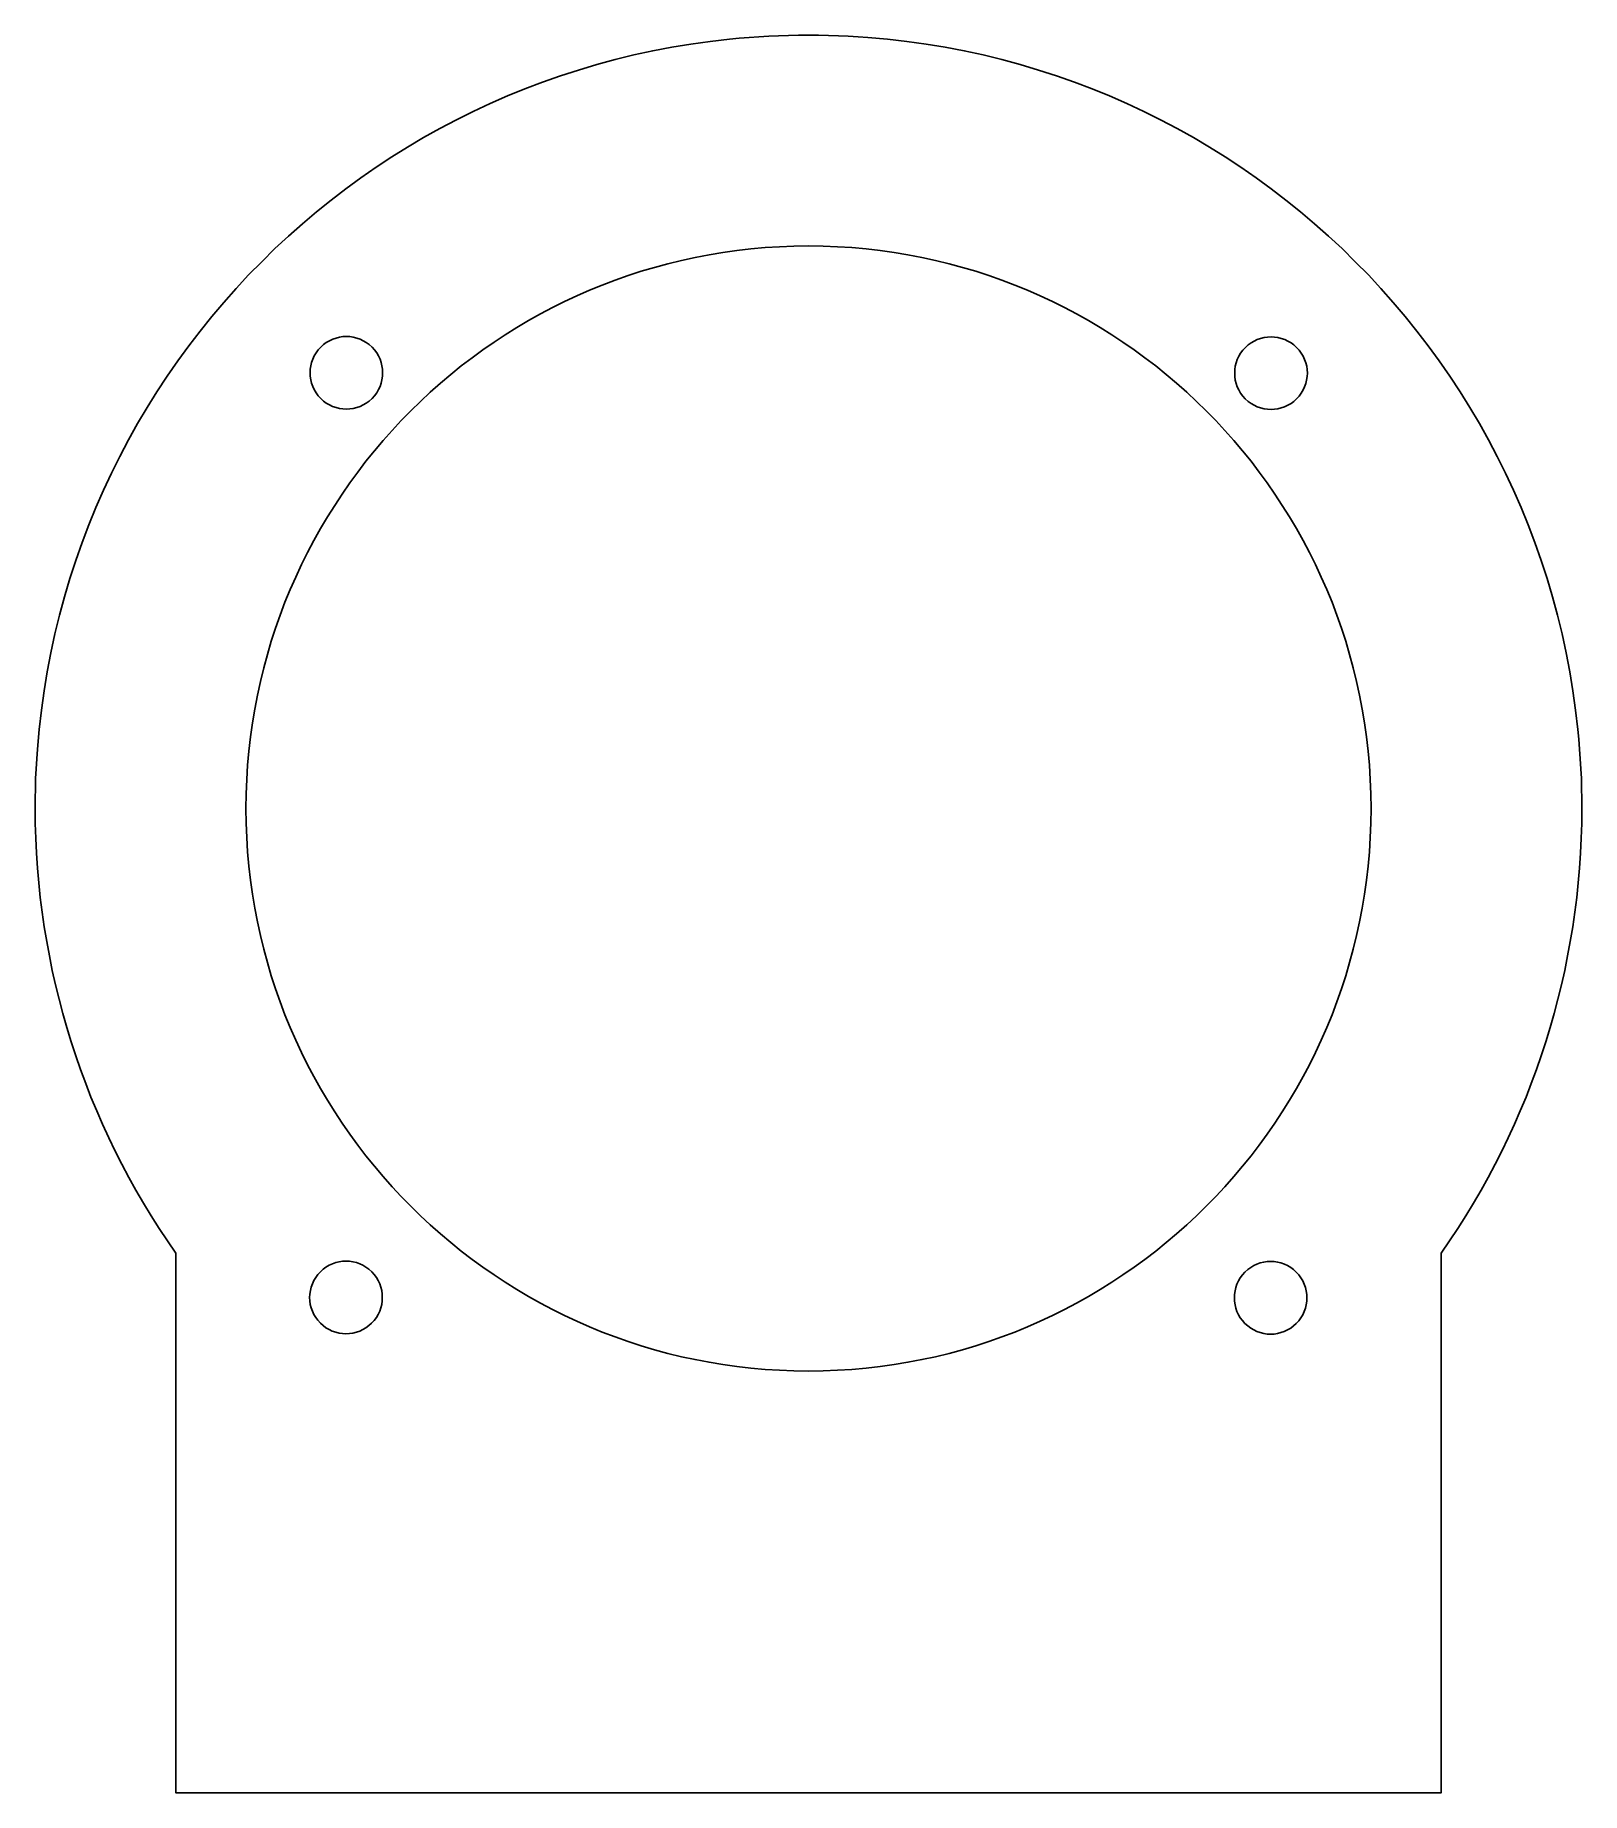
# Model space of a CAD drawing. Extents: x -47 to 47, y -58 to 48.
import ezdxf

# ---------------------------------------------------------------- set-up
doc = ezdxf.new("R2010")
doc.units = 0
doc.layers.add('LAYER_1', color=18, linetype='CONTINUOUS')

msp = doc.modelspace()

# ---------------------------------------------------------------- linework, layer by layer
at = {"layer": 'LAYER_1'}
for points in [[(0, 48.42), (0.6, 48.41), (1.21, 48.4), (1.81, 48.38), (2.41, 48.36), (3.01, 48.32), (3.6, 48.28), (4.78, 48.18), (5.96, 48.04), (7.13, 47.88), (8.28, 47.69), (9.43, 47.47), (10.57, 47.22), (11.7, 46.95), (12.81, 46.64), (13.92, 46.31), (15.01, 45.96), (16.09, 45.58), (17.16, 45.17), (18.22, 44.74), (19.26, 44.28), (20.29, 43.8), (21.31, 43.3), (22.31, 42.77), (23.29, 42.22), (24.27, 41.64), (25.22, 41.05), (26.17, 40.43), (27.09, 39.78), (28, 39.12), (28.89, 38.44), (29.77, 37.73), (30.63, 37.01), (31.47, 36.26), (32.29, 35.5), (33.09, 34.71), (33.88, 33.91), (34.64, 33.09), (35.39, 32.25), (36.11, 31.39), (36.82, 30.51), (37.5, 29.62), (38.17, 28.71), (38.81, 27.79), (39.43, 26.84), (40.02, 25.89), (40.6, 24.91), (41.15, 23.93), (41.68, 22.92), (42.18, 21.91), (42.67, 20.88), (43.12, 19.84), (43.55, 18.78), (43.96, 17.71), (44.34, 16.63), (44.7, 15.54), (45.02, 14.43), (45.33, 13.32), (45.6, 12.19), (45.85, 11.05), (46.07, 9.9), (46.26, 8.75), (46.42, 7.58), (46.56, 6.4), (46.61, 5.81), (46.66, 5.22), (46.7, 4.62), (46.74, 4.03), (46.77, 3.43), (46.78, 2.83), (46.8, 2.22), (46.8, 1.62), (46.79, 0.72), (46.76, -0.18), (46.72, -1.08), (46.66, -1.98), (46.58, -2.87), (46.49, -3.76), (46.38, -4.65), (46.25, -5.54), (46.1, -6.42), (45.94, -7.3), (45.76, -8.18), (45.57, -9.05), (45.35, -9.91), (45.13, -10.78), (44.88, -11.64), (44.62, -12.49), (44.34, -13.34), (44.05, -14.18), (43.74, -15.02), (43.42, -15.85), (43.07, -16.67), (42.72, -17.49), (42.34, -18.31), (41.96, -19.11), (41.55, -19.91), (41.13, -20.7), (40.7, -21.48), (40.25, -22.26), (39.78, -23.03), (39.3, -23.79), (38.8, -24.54), (38.29, -25.28), (38.29, -57.94), (-38.29, -57.94), (-38.29, -25.28), (-38.8, -24.54), (-39.3, -23.79), (-39.78, -23.03), (-40.25, -22.26), (-40.7, -21.48), (-41.13, -20.7), (-41.55, -19.91), (-41.96, -19.11), (-42.34, -18.31), (-42.72, -17.49), (-43.07, -16.67), (-43.42, -15.85), (-43.74, -15.02), (-44.05, -14.18), (-44.34, -13.34), (-44.62, -12.49), (-44.88, -11.64), (-45.13, -10.78), (-45.35, -9.91), (-45.57, -9.05), (-45.76, -8.18), (-45.94, -7.3), (-46.1, -6.42), (-46.25, -5.54), (-46.38, -4.65), (-46.49, -3.76), (-46.58, -2.87), (-46.66, -1.98), (-46.72, -1.08), (-46.76, -0.18), (-46.79, 0.72), (-46.8, 1.62), (-46.8, 2.22), (-46.78, 2.83), (-46.77, 3.43), (-46.74, 4.03), (-46.7, 4.62), (-46.66, 5.22), (-46.56, 6.4), (-46.42, 7.58), (-46.26, 8.75), (-46.07, 9.9), (-45.85, 11.05), (-45.6, 12.19), (-45.33, 13.32), (-45.02, 14.43), (-44.7, 15.54), (-44.34, 16.63), (-43.96, 17.71), (-43.55, 18.78), (-43.12, 19.84), (-42.67, 20.88), (-42.18, 21.91), (-41.68, 22.92), (-41.15, 23.93), (-40.6, 24.91), (-40.02, 25.89), (-39.43, 26.84), (-38.81, 27.79), (-38.17, 28.71), (-37.5, 29.62), (-36.82, 30.51), (-36.11, 31.39), (-35.39, 32.25), (-34.64, 33.09), (-33.88, 33.91), (-33.09, 34.71), (-32.29, 35.5), (-31.47, 36.26), (-30.63, 37.01), (-29.77, 37.73), (-28.89, 38.44), (-28, 39.12), (-27.09, 39.78), (-26.17, 40.43), (-25.22, 41.05), (-24.27, 41.64), (-23.29, 42.22), (-22.31, 42.77), (-21.31, 43.3), (-20.29, 43.8), (-19.26, 44.28), (-18.22, 44.74), (-17.16, 45.17), (-16.09, 45.58), (-15.01, 45.96), (-13.92, 46.31), (-12.81, 46.64), (-11.7, 46.95), (-10.57, 47.22), (-9.43, 47.47), (-8.28, 47.69), (-7.13, 47.88), (-5.96, 48.04), (-4.78, 48.18), (-4.19, 48.23), (-3.6, 48.28), (-3.01, 48.32), (-2.41, 48.36), (-1.81, 48.38), (-1.21, 48.4), (-0.6, 48.41)], [(0, 35.66), (-0.88, 35.64), (-1.75, 35.61), (-2.62, 35.56), (-3.48, 35.48), (-4.33, 35.38), (-5.18, 35.26), (-6.02, 35.12), (-6.86, 34.96), (-7.69, 34.78), (-8.51, 34.58), (-9.32, 34.36), (-10.12, 34.13), (-10.92, 33.87), (-11.7, 33.59), (-12.48, 33.29), (-13.25, 32.98), (-14.01, 32.65), (-14.76, 32.3), (-15.49, 31.93), (-16.22, 31.55), (-16.94, 31.15), (-17.65, 30.73), (-18.35, 30.29), (-19.03, 29.84), (-19.7, 29.38), (-20.36, 28.89), (-21.01, 28.4), (-21.65, 27.88), (-22.27, 27.36), (-22.89, 26.81), (-23.48, 26.26), (-24.07, 25.69), (-24.64, 25.1), (-25.19, 24.5), (-25.74, 23.89), (-26.26, 23.27), (-26.78, 22.63), (-27.27, 21.98), (-27.76, 21.32), (-28.22, 20.65), (-28.67, 19.96), (-29.11, 19.27), (-29.53, 18.56), (-29.93, 17.84), (-30.31, 17.11), (-30.68, 16.38), (-31.03, 15.63), (-31.36, 14.87), (-31.68, 14.1), (-31.97, 13.32), (-32.25, 12.54), (-32.51, 11.74), (-32.74, 10.94), (-32.96, 10.13), (-33.16, 9.31), (-33.34, 8.48), (-33.5, 7.64), (-33.64, 6.8), (-33.76, 5.95), (-33.86, 5.1), (-33.94, 4.24), (-33.99, 3.37), (-34.02, 2.5), (-34.04, 1.62), (-34.02, 0.74), (-33.99, -0.13), (-33.94, -1), (-33.86, -1.86), (-33.76, -2.72), (-33.64, -3.56), (-33.5, -4.41), (-33.34, -5.24), (-33.16, -6.07), (-32.96, -6.89), (-32.74, -7.7), (-32.51, -8.5), (-32.25, -9.3), (-31.97, -10.08), (-31.68, -10.86), (-31.36, -11.63), (-31.03, -12.39), (-30.68, -13.14), (-30.31, -13.88), (-29.93, -14.6), (-29.53, -15.32), (-29.11, -16.03), (-28.67, -16.73), (-28.22, -17.41), (-27.76, -18.08), (-27.27, -18.75), (-26.78, -19.39), (-26.26, -20.03), (-25.74, -20.65), (-25.19, -21.27), (-24.64, -21.86), (-24.07, -22.45), (-23.48, -23.02), (-22.89, -23.57), (-22.27, -24.12), (-21.65, -24.64), (-21.01, -25.16), (-20.36, -25.66), (-19.7, -26.14), (-19.03, -26.6), (-18.35, -27.05), (-17.65, -27.49), (-16.94, -27.91), (-16.22, -28.31), (-15.49, -28.69), (-14.76, -29.06), (-14.01, -29.41), (-13.25, -29.74), (-12.48, -30.06), (-11.7, -30.35), (-10.92, -30.63), (-10.12, -30.89), (-9.32, -31.13), (-8.51, -31.35), (-7.69, -31.55), (-6.86, -31.73), (-6.02, -31.89), (-5.18, -32.02), (-4.33, -32.14), (-3.48, -32.24), (-2.62, -32.32), (-1.75, -32.37), (-0.88, -32.41), (0, -32.42), (0.88, -32.41), (1.75, -32.37), (2.62, -32.32), (3.48, -32.24), (4.33, -32.14), (5.18, -32.02), (6.02, -31.89), (6.86, -31.73), (7.69, -31.55), (8.51, -31.35), (9.32, -31.13), (10.12, -30.89), (10.92, -30.63), (11.7, -30.35), (12.48, -30.06), (13.25, -29.74), (14.01, -29.41), (14.76, -29.06), (15.49, -28.69), (16.22, -28.31), (16.94, -27.91), (17.65, -27.49), (18.35, -27.05), (19.03, -26.6), (19.7, -26.14), (20.36, -25.66), (21.01, -25.16), (21.65, -24.64), (22.27, -24.12), (22.89, -23.57), (23.48, -23.02), (24.07, -22.45), (24.64, -21.86), (25.19, -21.27), (25.74, -20.65), (26.26, -20.03), (26.78, -19.39), (27.27, -18.75), (27.76, -18.08), (28.22, -17.41), (28.67, -16.73), (29.11, -16.03), (29.53, -15.32), (29.93, -14.6), (30.31, -13.88), (30.68, -13.14), (31.03, -12.39), (31.36, -11.63), (31.68, -10.86), (31.97, -10.08), (32.25, -9.3), (32.51, -8.5), (32.74, -7.7), (32.96, -6.89), (33.16, -6.07), (33.34, -5.24), (33.5, -4.41), (33.64, -3.56), (33.76, -2.72), (33.86, -1.86), (33.94, -1), (33.99, -0.13), (34.02, 0.74), (34.04, 1.62), (34.02, 2.5), (33.99, 3.37), (33.94, 4.24), (33.86, 5.1), (33.76, 5.95), (33.64, 6.8), (33.5, 7.64), (33.34, 8.48), (33.16, 9.31), (32.96, 10.13), (32.74, 10.94), (32.51, 11.74), (32.25, 12.54), (31.97, 13.32), (31.68, 14.1), (31.36, 14.87), (31.03, 15.63), (30.68, 16.38), (30.31, 17.11), (29.93, 17.84), (29.53, 18.56), (29.11, 19.27), (28.67, 19.96), (28.22, 20.65), (27.76, 21.32), (27.27, 21.98), (26.78, 22.63), (26.26, 23.27), (25.74, 23.89), (25.19, 24.5), (24.64, 25.1), (24.07, 25.69), (23.48, 26.26), (22.89, 26.81), (22.27, 27.36), (21.65, 27.88), (21.01, 28.4), (20.36, 28.89), (19.7, 29.38), (19.03, 29.84), (18.35, 30.29), (17.65, 30.73), (16.94, 31.15), (16.22, 31.55), (15.49, 31.93), (14.76, 32.3), (14.01, 32.65), (13.25, 32.98), (12.48, 33.29), (11.7, 33.59), (10.92, 33.87), (10.12, 34.13), (9.32, 34.36), (8.51, 34.58), (7.69, 34.78), (6.86, 34.96), (6.02, 35.12), (5.18, 35.26), (4.33, 35.38), (3.48, 35.48), (2.62, 35.56), (1.75, 35.61), (0.88, 35.64)], [(-26.41, 29.54), (-26.58, 29.69), (-26.76, 29.82), (-26.95, 29.93), (-27.14, 30.02), (-27.34, 30.09), (-27.55, 30.14), (-27.76, 30.18), (-27.97, 30.19), (-28.18, 30.18), (-28.39, 30.15), (-28.59, 30.09), (-28.79, 30.02), (-28.99, 29.93), (-29.18, 29.82), (-29.35, 29.69), (-29.52, 29.54), (-29.67, 29.38), (-29.8, 29.2), (-29.91, 29.01), (-30, 28.82), (-30.07, 28.61), (-30.12, 28.41), (-30.15, 28.2), (-30.16, 27.99), (-30.15, 27.78), (-30.12, 27.57), (-30.07, 27.36), (-30, 27.16), (-29.91, 26.97), (-29.8, 26.78), (-29.67, 26.6), (-29.52, 26.44), (-29.36, 26.28), (-29.18, 26.15), (-28.99, 26.04), (-28.8, 25.95), (-28.59, 25.88), (-28.39, 25.83), (-28.18, 25.8), (-27.97, 25.79), (-27.76, 25.8), (-27.55, 25.83), (-27.34, 25.88), (-27.14, 25.95), (-26.95, 26.04), (-26.76, 26.15), (-26.58, 26.28), (-26.41, 26.43), (-26.26, 26.6), (-26.13, 26.78), (-26.02, 26.97), (-25.93, 27.16), (-25.86, 27.36), (-25.81, 27.57), (-25.78, 27.78), (-25.77, 27.99), (-25.78, 28.2), (-25.81, 28.41), (-25.86, 28.61), (-25.93, 28.81), (-26.02, 29.01), (-26.13, 29.2), (-26.26, 29.37)], [(29.54, 29.52), (29.38, 29.67), (29.2, 29.8), (29.01, 29.91), (28.82, 30), (28.61, 30.07), (28.41, 30.12), (28.2, 30.15), (27.99, 30.16), (27.78, 30.15), (27.57, 30.12), (27.36, 30.07), (27.16, 30), (26.97, 29.91), (26.78, 29.8), (26.6, 29.67), (26.44, 29.52), (26.28, 29.36), (26.15, 29.18), (26.04, 28.99), (25.95, 28.8), (25.88, 28.59), (25.83, 28.39), (25.8, 28.18), (25.79, 27.97), (25.8, 27.76), (25.83, 27.55), (25.88, 27.34), (25.95, 27.14), (26.04, 26.95), (26.15, 26.76), (26.28, 26.58), (26.43, 26.41), (26.6, 26.26), (26.78, 26.13), (26.97, 26.02), (27.16, 25.93), (27.36, 25.86), (27.57, 25.81), (27.78, 25.78), (27.99, 25.77), (28.2, 25.78), (28.41, 25.81), (28.61, 25.86), (28.81, 25.93), (29.01, 26.02), (29.2, 26.13), (29.37, 26.26), (29.54, 26.41), (29.69, 26.58), (29.82, 26.76), (29.93, 26.95), (30.02, 27.14), (30.09, 27.34), (30.14, 27.55), (30.18, 27.76), (30.19, 27.97), (30.18, 28.18), (30.15, 28.39), (30.09, 28.59), (30.02, 28.79), (29.93, 28.99), (29.82, 29.18), (29.69, 29.35)], [(-26.43, -26.41), (-26.6, -26.26), (-26.78, -26.13), (-26.97, -26.02), (-27.16, -25.93), (-27.36, -25.86), (-27.57, -25.81), (-27.78, -25.78), (-27.99, -25.77), (-28.2, -25.78), (-28.41, -25.81), (-28.61, -25.86), (-28.81, -25.93), (-29.01, -26.02), (-29.2, -26.13), (-29.37, -26.26), (-29.54, -26.41), (-29.69, -26.58), (-29.82, -26.76), (-29.93, -26.95), (-30.02, -27.14), (-30.09, -27.34), (-30.14, -27.55), (-30.18, -27.76), (-30.19, -27.97), (-30.18, -28.18), (-30.15, -28.39), (-30.09, -28.59), (-30.02, -28.79), (-29.93, -28.99), (-29.82, -29.18), (-29.69, -29.35), (-29.54, -29.52), (-29.38, -29.67), (-29.2, -29.8), (-29.01, -29.91), (-28.82, -30), (-28.61, -30.07), (-28.41, -30.12), (-28.2, -30.15), (-27.99, -30.16), (-27.78, -30.15), (-27.57, -30.12), (-27.36, -30.07), (-27.16, -30), (-26.97, -29.91), (-26.78, -29.8), (-26.6, -29.67), (-26.44, -29.52), (-26.28, -29.36), (-26.15, -29.18), (-26.04, -28.99), (-25.95, -28.8), (-25.88, -28.59), (-25.83, -28.39), (-25.8, -28.18), (-25.79, -27.97), (-25.8, -27.76), (-25.83, -27.55), (-25.88, -27.34), (-25.95, -27.14), (-26.04, -26.95), (-26.15, -26.76), (-26.28, -26.58)], [(29.52, -26.44), (29.36, -26.28), (29.18, -26.15), (28.99, -26.04), (28.8, -25.95), (28.59, -25.88), (28.39, -25.83), (28.18, -25.8), (27.97, -25.79), (27.76, -25.8), (27.55, -25.83), (27.34, -25.88), (27.14, -25.95), (26.95, -26.04), (26.76, -26.15), (26.58, -26.28), (26.41, -26.43), (26.26, -26.6), (26.13, -26.78), (26.02, -26.97), (25.93, -27.16), (25.86, -27.36), (25.81, -27.57), (25.78, -27.78), (25.77, -27.99), (25.78, -28.2), (25.81, -28.41), (25.86, -28.61), (25.93, -28.81), (26.02, -29.01), (26.13, -29.2), (26.26, -29.37), (26.41, -29.54), (26.58, -29.69), (26.76, -29.82), (26.95, -29.93), (27.14, -30.02), (27.34, -30.09), (27.55, -30.14), (27.76, -30.18), (27.97, -30.19), (28.18, -30.18), (28.39, -30.15), (28.59, -30.09), (28.79, -30.02), (28.99, -29.93), (29.18, -29.82), (29.35, -29.69), (29.52, -29.54), (29.67, -29.38), (29.8, -29.2), (29.91, -29.01), (30, -28.82), (30.07, -28.61), (30.12, -28.41), (30.15, -28.2), (30.16, -27.99), (30.15, -27.78), (30.12, -27.57), (30.07, -27.36), (30, -27.16), (29.91, -26.97), (29.8, -26.78), (29.67, -26.6)]]:
    msp.add_lwpolyline(points, close=True, dxfattribs=at)

doc.saveas('drawing.dxf')
